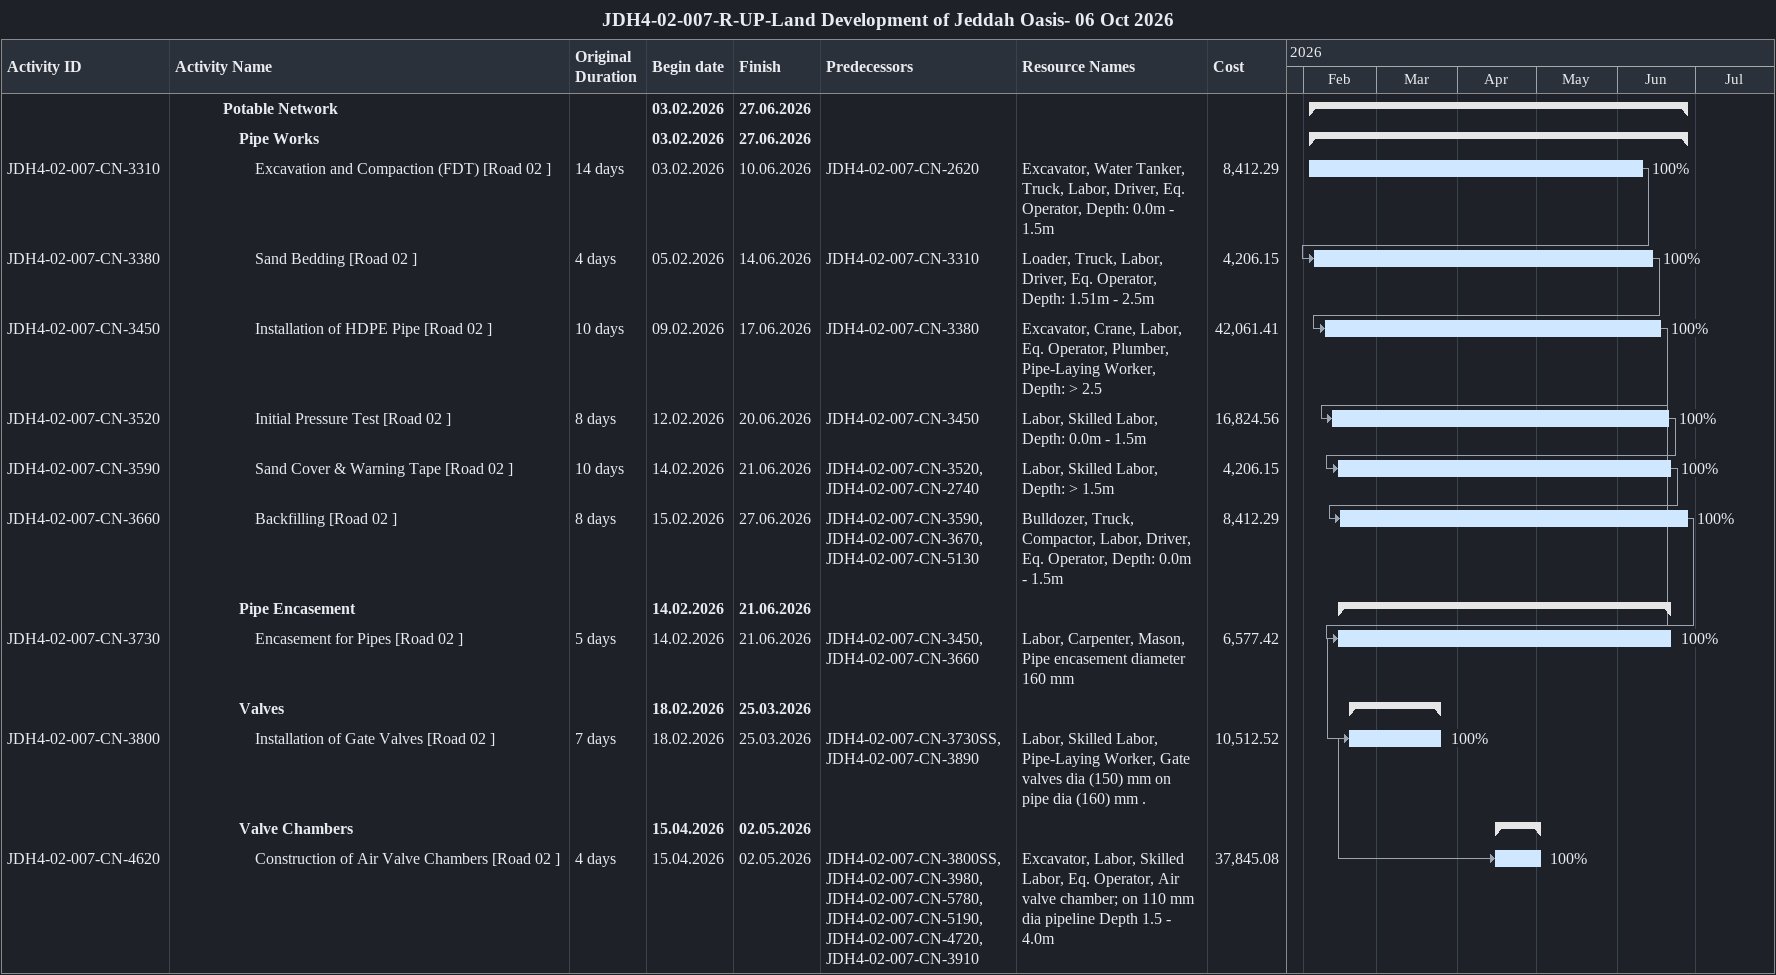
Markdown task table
JDH4-02-007-R-UP-Land Development of Jeddah Oasis- 06 Oct 2026

| ID | Level | Task | Original duration | Start | Finish | Predecessors | Resources | % complete | Cost |
|---|---|---|---|---|---|---|---|---|---|
|  | 4 | **Potable Network** |  | 2026-02-03 | 2026-06-27 |  |  |  |  |
|  | 5 | **Pipe Works** |  | 2026-02-03 | 2026-06-27 |  |  |  |  |
| JDH4-02-007-CN-3310 | 6 | Excavation and Compaction (FDT) [Road 02 ] | 14d | 2026-02-03 | 2026-06-10 | JDH4-02-007-CN-2620 | Excavator, Water Tanker, Truck, Labor, Driver, Eq. Operator, Depth: 0.0m - 1.5m | 100 | 8412.29 |
| JDH4-02-007-CN-3380 | 6 | Sand Bedding [Road 02 ] | 4d | 2026-02-05 | 2026-06-14 | JDH4-02-007-CN-3310 | Loader, Truck, Labor, Driver, Eq. Operator, Depth: 1.51m - 2.5m | 100 | 4206.15 |
| JDH4-02-007-CN-3450 | 6 | Installation of HDPE Pipe [Road 02 ] | 10d | 2026-02-09 | 2026-06-17 | JDH4-02-007-CN-3380 | Excavator, Crane, Labor, Eq. Operator, Plumber, Pipe-Laying Worker, Depth: > 2.5 | 100 | 42061.41 |
| JDH4-02-007-CN-3520 | 6 | Initial Pressure Test [Road 02 ] | 8d | 2026-02-12 | 2026-06-20 | JDH4-02-007-CN-3450 | Labor, Skilled Labor, Depth: 0.0m - 1.5m | 100 | 16824.56 |
| JDH4-02-007-CN-3590 | 6 | Sand Cover & Warning Tape [Road 02 ] | 10d | 2026-02-14 | 2026-06-21 | JDH4-02-007-CN-3520, JDH4-02-007-CN-2740 | Labor, Skilled Labor, Depth: > 1.5m | 100 | 4206.15 |
| JDH4-02-007-CN-3660 | 6 | Backfilling [Road 02 ] | 8d | 2026-02-15 | 2026-06-27 | JDH4-02-007-CN-3590, JDH4-02-007-CN-3670, JDH4-02-007-CN-5130 | Bulldozer, Truck, Compactor, Labor, Driver, Eq. Operator, Depth: 0.0m - 1.5m | 100 | 8412.29 |
|  | 5 | **Pipe Encasement** |  | 2026-02-14 | 2026-06-21 |  |  |  |  |
| JDH4-02-007-CN-3730 | 6 | Encasement for Pipes [Road 02 ] | 5d | 2026-02-14 | 2026-06-21 | JDH4-02-007-CN-3450, JDH4-02-007-CN-3660 | Labor, Carpenter, Mason, Pipe encasement diameter 160 mm | 100 | 6577.42 |
|  | 5 | **Valves** |  | 2026-02-18 | 2026-03-25 |  |  |  |  |
| JDH4-02-007-CN-3800 | 6 | Installation of Gate Valves [Road 02 ] | 7d | 2026-02-18 | 2026-03-25 | JDH4-02-007-CN-3730SS, JDH4-02-007-CN-3890 | Labor, Skilled Labor, Pipe-Laying Worker, Gate valves dia (150) mm on pipe dia (160) mm . | 100 | 10512.52 |
|  | 5 | **Valve Chambers** |  | 2026-04-15 | 2026-05-02 |  |  |  |  |
| JDH4-02-007-CN-4620 | 6 | Construction of Air Valve Chambers [Road 02 ] | 4d | 2026-04-15 | 2026-05-02 | JDH4-02-007-CN-3800SS, JDH4-02-007-CN-3980, JDH4-02-007-CN-5780, JDH4-02-007-CN-5190, JDH4-02-007-CN-4720, JDH4-02-007-CN-3910 | Excavator, Labor, Skilled Labor, Eq. Operator, Air valve chamber; on 110 mm dia pipeline Depth 1.5 - 4.0m | 100 | 37845.08 |
